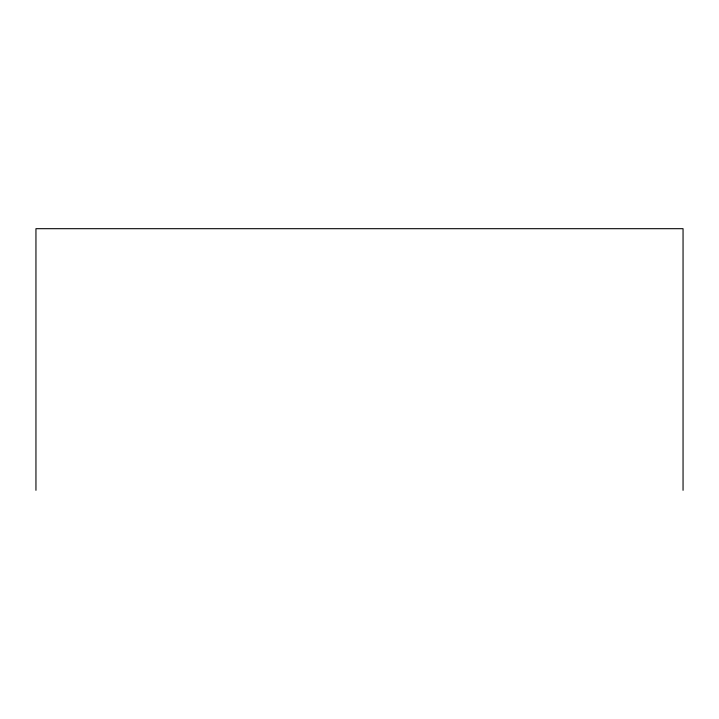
<?xml version="1.0" encoding="UTF-8"?>
<svg xmlns="http://www.w3.org/2000/svg" width="719" height="719" viewBox="0 0 719 719"><rect width="100%" height="100%" fill="white"/><g stroke="black" fill="none" stroke-linecap="round" stroke-linejoin="round"><path stroke-width="1.08" d="M683.05 490.313L683.05 228.687L35.95 228.687L35.95 490.313"/></g></svg>
